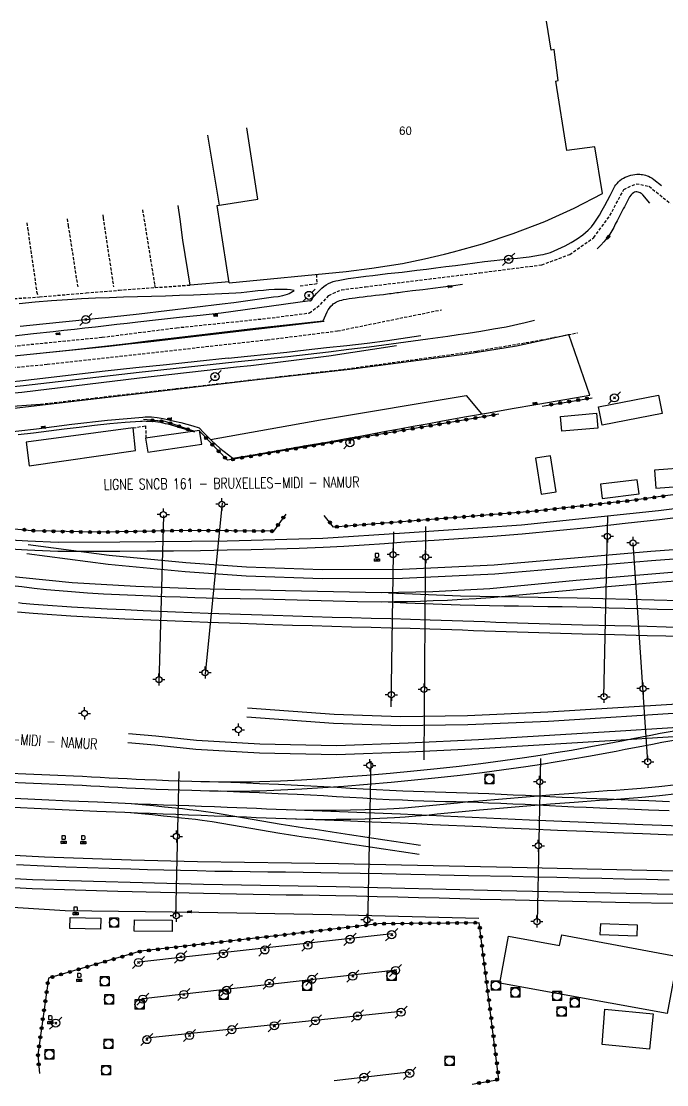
# Model space of a CAD drawing. Header units: millimetres. Extents: x 184000 to 185000, y 128098 to 129000.
# Drawn here: x 184676.3 to 184782.6, y 128731.6 to 128906.8 of the extents above; entities that cross this region are included whole.
import ezdxf
from ezdxf.enums import TextEntityAlignment as Align

# ---------------------------------------------------------------- set-up
doc = ezdxf.new("R2010")
doc.units = ezdxf.units.MM
doc.linetypes.add('DASHED', pattern=[0.75, 0.5, -0.25])
doc.layers.get('0').update_dxf_attribs({"linetype": 'CONTINUOUS'})
for name, color, linetype in [('W0001', 6, 'DASHED'), ('W0006', 2, 'CONTINUOUS'), ('W0008', 7, 'CONTINUOUS'), ('W0010', 4, 'CONTINUOUS'), ('W0017', 7, 'CONTINUOUS'), ('W0051', 7, 'CONTINUOUS'), ('W0101', 7, 'CONTINUOUS'), ('W0104', 1, 'CONTINUOUS'), ('W0112', 1, 'DASHED'), ('W0211', 2, 'CONTINUOUS'), ('W0214', 2, 'CONTINUOUS'), ('W0323', 7, 'CONTINUOUS'), ('W0333', 7, 'CONTINUOUS'), ('W0401', 7, 'CONTINUOUS'), ('W0420', 7, 'CONTINUOUS'), ('W0438', 7, 'CONTINUOUS'), ('W0473', 7, 'CONTINUOUS'), ('W0610', 7, 'CONTINUOUS'), ('W0611', 7, 'CONTINUOUS'), ('W0700', 7, 'CONTINUOUS'), ('W0989', 7, 'CONTINUOUS'), ('W0991', 7, 'CONTINUOUS')]:
    doc.layers.add(name, color=color, linetype=linetype)
doc.styles.get("Standard").update_dxf_attribs({"font": 'romans.shx', "width": 0.85})

# ---------------------------------------------------------------- blocks, each defined once
blk = doc.blocks.new('T401')
for p, q in [((-0.3, 0.3), (0, 0.3)), ((-0.3, -0.25), (-0.3, 0.3)), ((-0.3, 0.15), (0, 0.15)), ((-0.3, 0), (0, 0)), ((0, 0.3), (0, -0.25)), ((-0.3, -0.15), (0, -0.15)), ((-0.3, -0.25), (-0.3, -0.3)), ((-0.3, -0.3), (0, -0.3)), ((0, -0.3), (0, -0.25))]:
    blk.add_line(p, q)
blk = doc.blocks.new('T438')
for p, q in [((-0.4, 0.2), (0.4, 0.2)), ((-0.4, -0.2), (-0.4, 0.2)), ((0.15, 1.1), (-0.3, 1.1)), ((-0.3, 1.1), (-0.3, 0.5)), ((-0.3, 0.5), (0.15, 0.5)), ((0.3, 0.65), (0.3, 0.95)), ((0.4, 0.2), (0.4, -0.2))]:
    blk.add_line(p, q)
at = {"flags": 128}
for points in [[(-0.4, -0.2), (0.4, 0.2)], [(0.4, -0.2), (-0.4, -0.2)]]:
    blk.add_lwpolyline(points, dxfattribs=at)
for centre, major_axis, start_param, end_param in [((0.15, 0.95), (0.106, -0.106), 0.785398, 2.356194), ((0.15, 0.65), (0.106, 0.106), 3.926991, 5.497787)]:
    blk.add_ellipse(centre, major_axis=major_axis, ratio=1, start_param=start_param, end_param=end_param)
blk = doc.blocks.new('T420')
for p, q in [((0.75, 0.75), (-0.75, 0.75)), ((-0.75, 0.75), (-0.75, -0.75)), ((0.75, 0.75), (0.75, -0.75)), ((0.75, -0.75), (-0.75, -0.75))]:
    blk.add_line(p, q)
blk.add_ellipse((0, 0), major_axis=(-0.53, 0.53), ratio=1, start_param=3.926991, end_param=10.210176)
blk = doc.blocks.new('T473')
for p, q in [((-0.166667, 0.166667), (0.166667, -0.166667)), ((-0.166667, -0.166667), (0.166667, 0.166667)), ((0.500001, 0.500001), (1.000002, 1.000002)), ((-1.000002, -1.000002), (-0.500001, -0.500001))]:
    blk.add_line(p, q)
blk.add_ellipse((0, 0), major_axis=(0.471405, 0.471405), ratio=1, start_param=5.4977871438, end_param=11.780972451)
blk = doc.blocks.new('T610')
for p, q in [((-0.500001, 0), (-1.000002, 0)), ((0, 0.500001), (0, 1.000002)), ((0.500001, 0), (1.000002, 0)), ((0, -0.500001), (0, -1.000002))]:
    blk.add_line(p, q)
blk.add_ellipse((0, 0), major_axis=(-0.353554, 0.353554), ratio=1, start_param=3.926990817, end_param=10.2101761242)
blk = doc.blocks.new('t323o')
at = {"color": 0, "linetype": 'Continuous'}
for radius in [0.25, 0.15]:
    blk.add_circle((0, 0), radius, dxfattribs=at)

msp = doc.modelspace()

# ---------------------------------------------------------------- linework, layer by layer
at = {"layer": 'W0001'}
for points in [[(184674.94, 128853.28), (184689.66, 128854.74), (184701.89, 128856.3), (184716.89, 128857.86), (184723.81, 128858.75), (184725.63, 128860.15), (184726.98, 128861.64), (184729.06, 128862.57), (184733, 128863.06), (184751.87, 128865.37), (184762.05, 128866.67), (184766.66, 128868.39), (184770.62, 128871.16), (184773.27, 128874.79), (184775.55, 128879.09), (184777.6, 128880.04), (184779.72, 128879.62), (184783.26, 128876.77)], [(184622.45, 128848.41), (184650.24, 128847.49), (184680.61, 128850.28), (184716.81, 128854.32), (184728.39, 128855.78), (184745.54, 128859.27)]]:
    msp.add_lwpolyline(points, dxfattribs=at)
at = {"layer": 'W0006'}
for points in [[(184707.5, 128837.92), (184725.59, 128841.15), (184749.62, 128845.13)], [(184749.62, 128845.13), (184752.14, 128842.12)]]:
    msp.add_lwpolyline(points, dxfattribs=at)
at = {"layer": 'W0008'}
for points in [[(184723.88, 128860.72), (184723.94, 128860.74), (184724, 128860.77), (184724.06, 128860.8), (184724.11, 128860.85), (184724.16, 128860.9), (184724.2, 128860.96), (184724.24, 128861.02), (184724.28, 128861.08), (184724.32, 128861.15), (184724.35, 128861.21), (184724.39, 128861.27), (184724.43, 128861.33), (184724.68, 128861.64), (184724.94, 128861.94), (184725.21, 128862.23), (184725.5, 128862.51), (184725.83, 128862.81), (184726.18, 128863.1), (184726.54, 128863.37), (184726.92, 128863.6), (184727.31, 128863.77), (184727.72, 128863.9), (184728.12, 128864.01), (184728.53, 128864.11), (184729.36, 128864.28), (184730.19, 128864.41), (184731.02, 128864.52), (184731.85, 128864.63), (184733.05, 128864.79), (184734.25, 128864.94), (184735.45, 128865.08), (184736.65, 128865.22), (184737.85, 128865.36), (184739.05, 128865.49), (184740.25, 128865.63), (184741.45, 128865.78), (184743.04, 128865.98), (184744.63, 128866.18), (184746.23, 128866.39), (184747.82, 128866.59), (184749.42, 128866.8), (184751.01, 128867), (184752.61, 128867.21), (184754.2, 128867.4), (184755.16, 128867.51), (184756.12, 128867.61), (184757.08, 128867.7), (184758.04, 128867.79), (184759, 128867.88), (184759.96, 128868), (184760.91, 128868.13), (184761.86, 128868.3), (184762.27, 128868.39), (184762.68, 128868.49), (184763.08, 128868.6), (184763.47, 128868.73), (184764.1, 128868.97), (184764.71, 128869.23), (184765.32, 128869.52), (184765.91, 128869.83), (184766.9, 128870.38), (184767.89, 128870.97), (184768.83, 128871.61), (184769.71, 128872.36), (184770.24, 128872.93), (184770.7, 128873.56), (184771.12, 128874.21), (184771.53, 128874.87), (184772, 128875.66), (184772.44, 128876.47), (184772.87, 128877.29), (184773.31, 128878.11), (184773.42, 128878.32), (184773.53, 128878.54), (184773.63, 128878.76), (184773.74, 128878.98), (184773.85, 128879.2), (184773.96, 128879.42), (184774.09, 128879.63), (184774.23, 128879.83), (184774.44, 128880.09), (184774.67, 128880.34), (184774.92, 128880.57), (184775.19, 128880.77), (184775.48, 128880.95), (184775.78, 128881.1), (184776.09, 128881.23), (184776.41, 128881.34), (184776.72, 128881.43), (184777.04, 128881.51), (184777.36, 128881.57), (184777.68, 128881.6), (184777.93, 128881.61), (184778.17, 128881.6), (184778.42, 128881.57), (184778.66, 128881.53), (184778.9, 128881.49), (184779.14, 128881.43), (184779.38, 128881.36), (184779.61, 128881.27), (184779.92, 128881.11), (184780.23, 128880.93), (184780.52, 128880.73), (184781.76, 128879.72)], [(184779.83, 128876.84), (184778.67, 128878.23), (184778.55, 128878.35), (184778.41, 128878.45), (184778.26, 128878.53), (184778.09, 128878.61), (184777.92, 128878.67), (184777.73, 128878.7), (184777.55, 128878.69), (184777.33, 128878.63), (184777.13, 128878.52), (184776.95, 128878.38), (184776.79, 128878.23), (184776.49, 128877.85), (184776.25, 128877.43), (184776.04, 128877), (184775.83, 128876.58), (184775.65, 128876.25), (184775.47, 128875.92), (184775.3, 128875.58), (184775.13, 128875.24), (184774.96, 128874.91), (184774.79, 128874.57), (184774.62, 128874.24), (184774.44, 128873.9), (184774.16, 128873.36), (184773.89, 128872.81), (184773.6, 128872.26), (184773.27, 128871.74), (184772.8, 128871.1), (184772.29, 128870.48), (184771.75, 128869.89), (184771.18, 128869.33)], [(184726.72, 128858.93), (184726.89, 128859.25), (184727.09, 128859.56), (184727.31, 128859.84), (184727.56, 128860.1), (184727.72, 128860.24), (184727.9, 128860.37), (184728.08, 128860.47), (184728.27, 128860.57), (184728.54, 128860.69), (184728.82, 128860.78), (184729.1, 128860.87), (184729.38, 128860.94), (184729.86, 128861.04), (184730.35, 128861.11), (184730.83, 128861.17), (184731.31, 128861.23), (184731.98, 128861.32), (184732.65, 128861.41), (184733.31, 128861.49), (184733.98, 128861.57), (184734.65, 128861.65), (184735.32, 128861.73), (184735.98, 128861.81), (184736.65, 128861.89), (184736.95, 128861.93), (184737.26, 128861.97), (184737.56, 128862.01), (184737.87, 128862.05), (184738.17, 128862.09), (184738.48, 128862.13), (184738.78, 128862.17), (184739.09, 128862.21), (184740.77, 128862.42), (184742.45, 128862.63), (184744.13, 128862.84), (184745.81, 128863.05), (184747.5, 128863.25), (184748.97, 128863.5)], [(184723.88, 128860.72), (184709.23, 128858.72)], [(184709.23, 128858.72), (184705.81, 128858.35), (184702.38, 128857.97), (184698.96, 128857.6), (184695.54, 128857.21), (184693.79, 128857.02), (184692.05, 128856.82), (184690.31, 128856.62), (184688.57, 128856.42), (184686.83, 128856.22), (184685.09, 128856.03), (184683.35, 128855.83), (184681.6, 128855.64), (184678.33, 128855.28), (184675.06, 128854.92)], [(184710.38, 128851.27), (184713.6, 128851.61), (184716.83, 128851.96), (184720.05, 128852.31), (184723.27, 128852.66), (184726.62, 128853.03), (184729.97, 128853.4), (184733.31, 128853.79), (184736.66, 128854.2), (184742.11, 128855.05), (184742.11, 128855.05)], [(184710.38, 128851.27), (184705.32, 128850.75), (184700.27, 128850.22), (184695.21, 128849.68), (184690.16, 128849.14), (184687.81, 128848.88), (184685.47, 128848.61), (184683.13, 128848.33), (184680.8, 128848.06), (184678.46, 128847.78), (184676.11, 128847.52), (184673.77, 128847.27), (184671.43, 128847.04), (184667.74, 128846.71), (184664.06, 128846.4), (184660.37, 128846.14), (184656.68, 128845.93), (184652.44, 128845.77), (184648.19, 128845.68), (184643.95, 128845.64), (184639.7, 128845.67)]]:
    msp.add_lwpolyline(points, dxfattribs=at)
at = {"layer": 'W0010'}
for points in [[(184726.03, 128857.46), (184726.72, 128858.93)], [(184690.53, 128853.31), (184693.86, 128853.73), (184697.18, 128854.14), (184700.51, 128854.55), (184703.84, 128854.94), (184709.39, 128855.59), (184714.93, 128856.23), (184720.48, 128856.85), (184726.03, 128857.46)], [(184726.23, 128857.34), (184720.6, 128856.67), (184714.98, 128856), (184709.35, 128855.34), (184703.73, 128854.69), (184700.49, 128854.32), (184697.25, 128853.95), (184694.01, 128853.6), (184690.77, 128853.24)], [(184760.83, 128857.5), (184759.33, 128857.09), (184759.33, 128857.09), (184756.18, 128856.41), (184754.1, 128856.05), (184752.01, 128855.71), (184749.92, 128855.38), (184748.26, 128855.12), (184746.6, 128854.88), (184744.94, 128854.64), (184743.28, 128854.41), (184740.86, 128854.07), (184738.44, 128853.74), (184736.02, 128853.42), (184733.6, 128853.11), (184730.26, 128852.7), (184726.91, 128852.3), (184723.56, 128851.91), (184720.21, 128851.54), (184718.04, 128851.3), (184715.87, 128851.08), (184713.7, 128850.86), (184711.53, 128850.66)], [(184671.38, 128851.29), (184677.78, 128851.93), (184684.16, 128852.61), (184690.55, 128853.31)], [(184711.53, 128850.66), (184695.74, 128848.93), (184676.71, 128846.71), (184663.37, 128845.44), (184648.72, 128844.64), (184643.22, 128844.49), (184639.61, 128844.72)], [(184675.85, 128838.73), (184678.36, 128839.01), (184680.87, 128839.31), (184683.38, 128839.63), (184685.88, 128839.95), (184688.4, 128840.25), (184690.91, 128840.53), (184693.43, 128840.76), (184695.95, 128840.93), (184696.26, 128840.94), (184696.57, 128840.95), (184696.88, 128840.94), (184697.19, 128840.93), (184697.6, 128840.92), (184698.02, 128840.89), (184698.43, 128840.86), (184698.84, 128840.8), (184699.25, 128840.73), (184699.65, 128840.65), (184700.05, 128840.55), (184700.46, 128840.45), (184701.57, 128840.16), (184702.68, 128839.84), (184703.78, 128839.51), (184704.87, 128839.16)]]:
    msp.add_lwpolyline(points, dxfattribs=at)
at = {"layer": 'W0017'}
for points in [[(184642.51, 128840.36), (184647.96, 128841.07), (184655.08, 128841.34), (184668.15, 128842.23), (184679.82, 128843.63), (184696.67, 128845.59), (184714.75, 128847.74), (184730.43, 128849.47), (184749.73, 128851.99), (184757.88, 128853.35), (184766.5, 128855.2)], [(184769.98, 128845.19), (184766.5, 128855.2)], [(184711.15, 128834.82), (184715.19, 128835.49), (184719.22, 128836.18), (184723.26, 128836.88), (184727.3, 128837.59), (184729.56, 128838), (184731.83, 128838.41), (184734.1, 128838.83), (184736.36, 128839.24), (184738.63, 128839.67), (184740.89, 128840.08), (184743.16, 128840.5), (184745.43, 128840.91), (184749.34, 128841.61), (184753.25, 128842.31), (184757.17, 128843), (184761.08, 128843.68), (184763.31, 128844.06), (184765.53, 128844.44), (184767.75, 128844.82), (184769.98, 128845.19)], [(184655.24, 128836.91), (184659.68, 128837.43), (184664.13, 128837.95), (184668.58, 128838.47), (184673.03, 128838.98), (184678.86, 128839.67), (184684.68, 128840.4), (184690.52, 128841.06), (184696.37, 128841.58), (184696.72, 128841.61), (184697.07, 128841.63), (184697.42, 128841.64), (184697.78, 128841.63), (184698.74, 128841.52), (184699.69, 128841.35), (184700.63, 128841.14), (184701.57, 128840.93), (184702.59, 128840.69), (184703.6, 128840.43), (184704.61, 128840.14), (184705.61, 128839.84)], [(184705.61, 128839.84), (184706.28, 128839.12), (184706.97, 128838.42), (184707.67, 128837.74), (184708.39, 128837.07), (184709.06, 128836.48), (184709.74, 128835.91), (184710.44, 128835.36), (184711.15, 128834.82)]]:
    msp.add_lwpolyline(points, dxfattribs=at)
at = {"layer": 'W0051'}
msp.add_lwpolyline([(184690.77, 128853.24), (184669.11, 128851.01), (184654.08, 128849.72), (184641.79, 128849.1), (184631.92, 128849.29), (184619.99, 128850.45), (184610.1, 128851.91), (184599.81, 128853.7), (184589.04, 128856.14), (184583.21, 128857.7)], dxfattribs=at)
at = {"layer": 'W0101'}
for points in [[(184710.59, 128863.73), (184729.81, 128865.59), (184734.07, 128866.14), (184739.12, 128866.91), (184742.75, 128867.68), (184746.02, 128868.41), (184747.53, 128868.82), (184752.3, 128870.13), (184757.36, 128871.82), (184762.57, 128873.83), (184767.36, 128876.02), (184772.06, 128878.44), (184770.79, 128886.12), (184766.17, 128885.52), (184764.38, 128896.93), (184764.77, 128897.02), (184764.11, 128902.13), (184763.57, 128902.05), (184762.82, 128906.8)], [(184710.59, 128863.73), (184708.61, 128876.46), (184715.3, 128877.51), (184715.28, 128877.48), (184713.46, 128889.25)]]:
    msp.add_lwpolyline(points, dxfattribs=at)
at = {"layer": 'W0104'}
for points in [[(184708.97, 128876.52), (184707.07, 128888.06)], [(184710.59, 128863.88), (184704.15, 128863.35), (184702.95, 128870.75), (184702.5, 128874.18), (184702.16, 128876.43)]]:
    msp.add_lwpolyline(points, dxfattribs=at)
for points in [[(184771.4, 128843.29), (184781.26, 128845.19), (184781.85, 128842.17), (184771.98, 128840.26)], [(184765.12, 128841.7), (184771.08, 128842.21), (184771.29, 128839.76), (184765.33, 128839.25)], [(184677.62, 128833.58), (184695.12, 128836.09), (184694.76, 128839.8), (184677.13, 128837.45)], [(184697.17, 128835.83), (184706.06, 128837.11), (184705.7, 128839.38), (184696.77, 128838.12)], [(184761.01, 128834.8), (184761.94, 128828.88), (184764.44, 128829.27), (184763.51, 128835.19)], [(184786.49, 128833.27), (184780.6, 128832.82), (184780.82, 128829.87), (184786.72, 128830.32)], [(184777.78, 128831.27), (184771.73, 128830.51), (184772.02, 128828.18), (184778.07, 128828.95)], [(184684.36, 128759.14), (184689.43, 128759.02), (184689.39, 128757.23), (184684.32, 128757.35)], [(184694.97, 128758.76), (184701.21, 128758.68), (184701.19, 128756.82), (184694.94, 128756.91)], [(184777.82, 128757.86), (184771.7, 128758.1), (184771.63, 128756.33), (184777.75, 128756.09)], [(184782.72, 128743.3), (184755.12, 128748.29), (184756.56, 128756.04), (184764.96, 128754.54), (184765.34, 128756.29), (184784.47, 128752.72)], [(184772.41, 128744.05), (184780.41, 128743.27), (184779.77, 128737.46), (184772.01, 128738.21)]]:
    msp.add_lwpolyline(points, close=True, dxfattribs=at)
at = {"layer": 'W0112'}
for points in [[(184689.76, 128874.92), (184689.82, 128874.42), (184691.52, 128863.06)], [(184696.3, 128875.75), (184698.3, 128863.34)], [(184677.25, 128873.61), (184677.38, 128872.72), (184678.87, 128862.27)], [(184683.88, 128874.27), (184684.06, 128873.15), (184685.65, 128862.89)], [(184724.93, 128865.07), (184725.01, 128863.52), (184722.04, 128863.13)], [(184660.22, 128859.96), (184672.93, 128860.94), (184679.32, 128861.4), (184687.02, 128862.05), (184692.43, 128862.49)], [(184692.43, 128862.49), (184698.37, 128862.93)], [(184698.3, 128863.34), (184698.37, 128862.93)], [(184698.37, 128862.93), (184704.15, 128863.35)], [(184678.87, 128862.27), (184679.01, 128861.71)], [(184679.52, 128843.73), (184701.74, 128846.27), (184729.25, 128849.45), (184751.3, 128852.47), (184761.96, 128854.29), (184767.94, 128855.48)], [(184694.76, 128839.8), (184696.8, 128840.15), (184696.87, 128838.13)]]:
    msp.add_lwpolyline(points, dxfattribs=at)
at = {"layer": 'W0211'}
for points in [[(184721.26, 128862.45), (184720.69, 128862.53), (184720.11, 128862.59), (184719.53, 128862.62), (184718.95, 128862.63), (184718.03, 128862.61), (184717.12, 128862.55), (184716.2, 128862.47), (184715.29, 128862.37), (184714.39, 128862.26), (184713.48, 128862.16), (184712.57, 128862.07), (184711.66, 128862), (184709.35, 128861.87), (184707.03, 128861.78), (184704.72, 128861.69), (184702.4, 128861.61), (184700.1, 128861.52), (184697.79, 128861.46), (184695.49, 128861.39), (184693.18, 128861.33), (184690.88, 128861.26), (184688.57, 128861.17), (184686.27, 128861.07), (184683.96, 128860.93), (184681.31, 128860.74), (184678.65, 128860.51), (184676, 128860.25)], [(184738.13, 128853.33), (184738.13, 128853.33), (184726.98, 128851.6), (184714.14, 128850.03), (184711.77, 128849.82)], [(184711.77, 128849.82), (184695.81, 128848.01), (184676.45, 128845.63), (184661.56, 128844.29), (184647.92, 128843.48), (184640.86, 128843.18)]]:
    msp.add_lwpolyline(points, dxfattribs=at)
at = {"layer": 'W0214'}
for points in [[(184676.13, 128856.55), (184679.91, 128856.93), (184683.68, 128857.31), (184687.45, 128857.7), (184691.21, 128858.1), (184695.76, 128858.61), (184700.31, 128859.14), (184704.86, 128859.68), (184709.4, 128860.24), (184711.33, 128860.49), (184713.26, 128860.73), (184715.18, 128860.99), (184717.1, 128861.27), (184717.87, 128861.38), (184718.64, 128861.48), (184719.41, 128861.61), (184720.16, 128861.83), (184720.45, 128861.95), (184720.74, 128862.09), (184721.01, 128862.26), (184721.26, 128862.45)], [(184640.86, 128843.18), (184645.52, 128842.23), (184653.32, 128841.77), (184671.01, 128843.11), (184679.52, 128843.73)]]:
    msp.add_lwpolyline(points, dxfattribs=at)
at = {"layer": 'W0323'}
for points in [[(184762.12, 128843.4), (184770.33, 128844.78)], [(184754.99, 128842.08), (184737.2, 128839.07), (184710.29, 128834.47), (184705.73, 128839.2)], [(184704.77, 128839.25), (184700.02, 128840.84), (184696.46, 128841.2)], [(184793.64, 128830.15), (184776.84, 128827.83), (184760.35, 128826.03), (184747.34, 128825.01), (184727.77, 128823.47), (184726.22, 128825.38)], [(184719.9, 128825.6), (184717.87, 128822.78), (184704.06, 128822.91), (184688.86, 128822.6), (184678.64, 128822.84)], [(184654.48, 128825.52), (184661.78, 128824.58), (184670.59, 128823.64), (184678.64, 128822.84)], [(184750.56, 128731.67), (184754.99, 128732.46), (184751.75, 128758.27), (184735.11, 128758.1), (184718.32, 128756.12), (184695.98, 128753.57), (184680.82, 128749.15), (184679.07, 128736.5), (184679.35, 128733.45)]]:
    msp.add_lwpolyline(points, dxfattribs=at)
at = {"layer": 'W0333'}
for points in [[(184751.66, 128758.97), (184727.46, 128759.6), (184705.58, 128759.98), (184683.55, 128760.24), (184661.87, 128761.62), (184648.61, 128762.74), (184618.27, 128766.11), (184598.67, 128768.51), (184578.25, 128770.83)], [(184737.4, 128756.44), (184695.68, 128751.79)], [(184696.36, 128745.81), (184738.11, 128750.51)], [(184738.85, 128743.67), (184696.97, 128739.24)], [(184740.14, 128733.64), (184727.84, 128732.23)]]:
    msp.add_lwpolyline(points, dxfattribs=at)
at = {"layer": 'W0611'}
for points in [[(184706.7, 128799.23), (184709.48, 128827.47)], [(184699.06, 128797.63), (184699.81, 128825.37)], [(184772.29, 128795.52), (184772.93, 128825.33)], [(184737.65, 128822.67), (184737.2, 128793.87)], [(184742.66, 128785.09), (184742.98, 128823.54)], [(184779.5, 128784.79), (184777.08, 128820.85)], [(184761.84, 128785.35), (184761.3, 128758.32)], [(184733.88, 128784.88), (184733.34, 128757.78)], [(184702.3, 128783.2), (184701.72, 128759.19)]]:
    msp.add_lwpolyline(points, dxfattribs=at)
at = {"layer": 'W0700'}
for points in [[(184676.6, 128815.11), (184661.24, 128816.67), (184650.67, 128818.47), (184635.71, 128821.62), (184623.37, 128824.71), (184611.34, 128828.17), (184599.05, 128832.41), (184584.15, 128837.92), (184573.09, 128842.12), (184561.65, 128846.66)], [(184676.45, 128813.61), (184661.04, 128815.18), (184650.39, 128817), (184635.37, 128820.16), (184622.98, 128823.26), (184610.89, 128826.74), (184598.54, 128831), (184583.62, 128836.52), (184572.55, 128840.73), (184561.49, 128845.11)], [(184677.44, 128821.17), (184668.74, 128821.63), (184660, 128822.53), (184651.52, 128823.74), (184641.62, 128825.55), (184630.88, 128828.1), (184621.42, 128830.63), (184613.04, 128833.27), (184599.79, 128837.67), (184585.9, 128842.45)], [(184677.36, 128819.67), (184668.62, 128820.13), (184659.82, 128821.04), (184651.28, 128822.26), (184641.31, 128824.08), (184630.51, 128826.65), (184621, 128829.19), (184612.57, 128831.84), (184599.31, 128836.25), (184585.41, 128841.03)], [(184888.73, 128839.08), (184849.74, 128834.54), (184809.49, 128829.66), (184781.27, 128826.16), (184758.7, 128823.8), (184739.42, 128822.45), (184725.99, 128821.59), (184710.22, 128821.14), (184692.57, 128820.96), (184682.39, 128820.95), (184677.44, 128821.17)], [(184884.86, 128827.58), (184858.36, 128824.84), (184833.72, 128823.02), (184805.77, 128821.3), (184780, 128819.43), (184754.23, 128817.21), (184739.1, 128816.48), (184725.94, 128816.42), (184713.45, 128816.87), (184703.44, 128817.59), (184690.83, 128818.78), (184677.45, 128820.52)], [(184885.04, 128826.09), (184858.49, 128823.34), (184833.82, 128821.52), (184805.87, 128819.8), (184780.12, 128817.93), (184754.33, 128815.72), (184739.13, 128814.98), (184725.92, 128814.92), (184713.37, 128815.38), (184703.31, 128816.1), (184690.66, 128817.29), (184677.23, 128819.03)], [(184784.97, 128825.08), (184781.44, 128824.67), (184775.8, 128824.03), (184770.15, 128823.41), (184764.49, 128822.83), (184758.84, 128822.3), (184754.01, 128821.92), (184749.18, 128821.58), (184744.35, 128821.27), (184739.52, 128820.96), (184736.16, 128820.73), (184732.79, 128820.49), (184729.43, 128820.27), (184726.06, 128820.09), (184722.11, 128819.93), (184718.16, 128819.81), (184714.2, 128819.72), (184710.25, 128819.64), (184705.83, 128819.57), (184701.42, 128819.52), (184697, 128819.48), (184692.58, 128819.46), (184690.03, 128819.44), (184687.47, 128819.42), (184684.92, 128819.42), (184682.36, 128819.45), (184681.1, 128819.48), (184679.85, 128819.53), (184678.59, 128819.59), (184677.34, 128819.67)], [(184881.81, 128823.36), (184858.47, 128821.2), (184832.82, 128819.11), (184807.39, 128817.61), (184785.45, 128816.17), (184767.69, 128814.64), (184753.51, 128813.31), (184744.13, 128812.79), (184735.66, 128812.62), (184719.82, 128812.98), (184704.97, 128813.31), (184695.22, 128813.66), (184684.72, 128814.27), (184676.6, 128815.11)], [(184785.56, 128814.68), (184781.12, 128814.32), (184776.69, 128813.94), (184772.26, 128813.54), (184767.82, 128813.14), (184766.05, 128812.98), (184764.27, 128812.81), (184762.5, 128812.63), (184760.72, 128812.45), (184758.95, 128812.28), (184757.17, 128812.11), (184755.4, 128811.95), (184753.62, 128811.81), (184751.26, 128811.65), (184748.91, 128811.51), (184746.55, 128811.39), (184744.19, 128811.29), (184742.06, 128811.21), (184739.93, 128811.16), (184737.79, 128811.13), (184735.66, 128811.12), (184731.69, 128811.16), (184727.72, 128811.26), (184723.76, 128811.37), (184719.79, 128811.48), (184716.07, 128811.56), (184712.36, 128811.63), (184708.64, 128811.71), (184704.93, 128811.81), (184702.48, 128811.89), (184700.04, 128811.97), (184697.59, 128812.06), (184695.15, 128812.17), (184692.51, 128812.29), (184689.87, 128812.43), (184687.23, 128812.58), (184684.6, 128812.77), (184682.55, 128812.95), (184680.5, 128813.15), (184678.45, 128813.37), (184676.41, 128813.62)], [(184874.13, 128810.55), (184853.31, 128810.22), (184835.38, 128810.09), (184822.14, 128810.26), (184806.57, 128810.74), (184789.02, 128811.19), (184767.85, 128811.76), (184748.68, 128812.1), (184736.82, 128812.6)], [(184785.59, 128806.91), (184782.51, 128806.98), (184779.43, 128807.06), (184774.08, 128807.19), (184768.74, 128807.33), (184763.39, 128807.48), (184758.05, 128807.64), (184756.25, 128807.7), (184754.46, 128807.76), (184752.66, 128807.83), (184750.87, 128807.89), (184749.07, 128807.96), (184747.28, 128808.02), (184745.48, 128808.08), (184743.68, 128808.14), (184740.45, 128808.24), (184737.21, 128808.33), (184733.98, 128808.42), (184730.74, 128808.5), (184727.51, 128808.59), (184724.27, 128808.68), (184721.04, 128808.77), (184717.8, 128808.88), (184712.45, 128809.06), (184707.1, 128809.25), (184701.74, 128809.46), (184696.39, 128809.68), (184693.45, 128809.81), (184690.5, 128809.95), (184687.56, 128810.1), (184684.61, 128810.27), (184683.06, 128810.37), (184681.5, 128810.48), (184679.95, 128810.61), (184678.39, 128810.73), (184677.76, 128810.79), (184677.13, 128810.84), (184676.5, 128810.9), (184675.88, 128810.96)], [(184783.69, 128809.83), (184781.05, 128809.91), (184778.4, 128809.99), (184775.75, 128810.06), (184773.11, 128810.13), (184770.46, 128810.2), (184767.82, 128810.26), (184765.42, 128810.31), (184763.02, 128810.35), (184760.62, 128810.38), (184758.23, 128810.42), (184755.83, 128810.45), (184753.43, 128810.49), (184751.03, 128810.54), (184748.63, 128810.6), (184745.66, 128810.7), (184742.69, 128810.82), (184739.71, 128810.95), (184736.74, 128811.11)], [(184785.56, 128805.41), (184782.48, 128805.48), (184779.39, 128805.56), (184774.04, 128805.69), (184768.7, 128805.83), (184763.35, 128805.98), (184758, 128806.14), (184756.21, 128806.2), (184754.41, 128806.26), (184752.62, 128806.33), (184750.82, 128806.39), (184749.02, 128806.46), (184747.23, 128806.52), (184745.43, 128806.58), (184743.64, 128806.64), (184740.4, 128806.74), (184737.17, 128806.83), (184733.93, 128806.92), (184730.69, 128807), (184727.46, 128807.09), (184724.22, 128807.18), (184720.99, 128807.27), (184717.75, 128807.38), (184712.4, 128807.56), (184707.04, 128807.75), (184701.68, 128807.96), (184696.33, 128808.18), (184693.37, 128808.31), (184690.42, 128808.45), (184687.47, 128808.6), (184684.52, 128808.77), (184682.96, 128808.87), (184681.39, 128808.99), (184679.83, 128809.11), (184678.27, 128809.24), (184677.63, 128809.29), (184677, 128809.35), (184676.36, 128809.41), (184675.73, 128809.47)], [(184883.74, 128800.41), (184851.65, 128798.39), (184829.77, 128796.94), (184808.54, 128795.7), (184787.05, 128794.46), (184763.05, 128792.95), (184749.81, 128792.36), (184738.81, 128792.22), (184727.85, 128792.58), (184713.61, 128793.64)], [(184883.83, 128798.91), (184851.75, 128796.89), (184829.87, 128795.44), (184808.62, 128794.2), (184787.14, 128792.97), (184763.13, 128791.45), (184749.86, 128790.86), (184738.8, 128790.72), (184727.77, 128791.08), (184713.47, 128792.15)], [(184879.72, 128796.43), (184861.47, 128795.32), (184836.56, 128793.71), (184812.83, 128792.34), (184795.59, 128791.15), (184775.03, 128789.83), (184751.63, 128788.41), (184740.07, 128787.87), (184728.25, 128787.44), (184715.62, 128787.69), (184705.2, 128788.3), (184698.48, 128789.01), (184694.01, 128789.38)], [(184879.81, 128794.94), (184861.57, 128793.83), (184836.65, 128792.22), (184812.92, 128790.85), (184795.69, 128789.65), (184775.12, 128788.33), (184751.71, 128786.91), (184740.13, 128786.37), (184728.26, 128785.94), (184715.56, 128786.19), (184705.08, 128786.8), (184698.34, 128787.51), (184693.9, 128787.89)], [(184783.83, 128789.85), (184781.54, 128789.43), (184780.03, 128789.14), (184778.53, 128788.85), (184777.03, 128788.56), (184775.52, 128788.26), (184774.02, 128787.97), (184772.52, 128787.68), (184771.01, 128787.4), (184769.5, 128787.13), (184766.93, 128786.68), (184764.36, 128786.25), (184761.79, 128785.83), (184759.21, 128785.44), (184755.62, 128784.94), (184752.02, 128784.47), (184748.43, 128784.04), (184744.82, 128783.63), (184740.96, 128783.23), (184737.1, 128782.87), (184733.23, 128782.54), (184729.37, 128782.24), (184725.92, 128782), (184722.46, 128781.78), (184719.01, 128781.6), (184715.55, 128781.47), (184714.22, 128781.43), (184712.89, 128781.42), (184711.56, 128781.41), (184710.23, 128781.42), (184708.79, 128781.44), (184707.34, 128781.47), (184705.9, 128781.51), (184704.45, 128781.55), (184702.51, 128781.61), (184700.57, 128781.67), (184698.63, 128781.74), (184696.7, 128781.82), (184695.23, 128781.89), (184693.76, 128781.96), (184692.29, 128782.04), (184690.82, 128782.12), (184689.35, 128782.2), (184687.88, 128782.28), (184686.41, 128782.36), (184684.94, 128782.43), (184682.33, 128782.55), (184679.72, 128782.67), (184677.1, 128782.78), (184674.49, 128782.88)], [(184784.11, 128788.38), (184781.81, 128787.95), (184780.31, 128787.66), (184778.8, 128787.37), (184777.3, 128787.08), (184775.79, 128786.79), (184774.29, 128786.5), (184772.78, 128786.21), (184771.27, 128785.93), (184769.77, 128785.66), (184767.18, 128785.2), (184764.6, 128784.77), (184762.01, 128784.35), (184759.42, 128783.96), (184755.82, 128783.45), (184752.21, 128782.98), (184748.6, 128782.55), (184744.98, 128782.14), (184741.11, 128781.74), (184737.24, 128781.38), (184733.36, 128781.04), (184729.48, 128780.74), (184726.01, 128780.5), (184722.54, 128780.29), (184719.07, 128780.1), (184715.6, 128779.97), (184714.26, 128779.93), (184712.91, 128779.92), (184711.57, 128779.91), (184710.22, 128779.92), (184708.77, 128779.94), (184707.31, 128779.97), (184705.86, 128780.01), (184704.41, 128780.05), (184702.46, 128780.11), (184700.52, 128780.17), (184698.57, 128780.24), (184696.63, 128780.32), (184695.16, 128780.39), (184693.69, 128780.47), (184692.22, 128780.54), (184690.75, 128780.62), (184689.28, 128780.7), (184687.81, 128780.78), (184686.34, 128780.86), (184684.87, 128780.93), (184682.26, 128781.05), (184679.65, 128781.17), (184677.04, 128781.28), (184674.44, 128781.38)], [(184784.21, 128781), (184781.3, 128780.69), (184778.39, 128780.4), (184777.01, 128780.28), (184775.62, 128780.17), (184774.23, 128780.07), (184772.84, 128779.98), (184771.46, 128779.89), (184770.07, 128779.79), (184768.68, 128779.69), (184767.29, 128779.59), (184763.39, 128779.29), (184759.49, 128778.97), (184755.59, 128778.65), (184751.69, 128778.32), (184749.94, 128778.17), (184748.19, 128778), (184746.44, 128777.82), (184744.69, 128777.64), (184742.94, 128777.47), (184741.19, 128777.31), (184739.44, 128777.17), (184737.68, 128777.05), (184735.31, 128776.93), (184732.94, 128776.85), (184730.56, 128776.8), (184728.19, 128776.76), (184726.93, 128776.75), (184725.67, 128776.75), (184724.41, 128776.76), (184723.15, 128776.78), (184721.54, 128776.82), (184719.93, 128776.87), (184718.31, 128776.93), (184716.7, 128777), (184715.08, 128777.07), (184713.47, 128777.14), (184711.86, 128777.21), (184710.24, 128777.28), (184708.14, 128777.36), (184706.04, 128777.44), (184703.94, 128777.52), (184701.84, 128777.59), (184699.75, 128777.67), (184697.65, 128777.75), (184695.55, 128777.83), (184693.45, 128777.92), (184688.87, 128778.12), (184684.29, 128778.33), (184679.71, 128778.55), (184675.12, 128778.77)], [(184783.1, 128778.22), (184779.68, 128778.34), (184776.26, 128778.47), (184772.84, 128778.61), (184769.42, 128778.75), (184767.41, 128778.84), (184765.4, 128778.93), (184763.39, 128779.03), (184761.38, 128779.13), (184759.37, 128779.22), (184757.36, 128779.32), (184755.35, 128779.41), (184753.34, 128779.49), (184751.57, 128779.56), (184749.79, 128779.61), (184748.02, 128779.67), (184746.25, 128779.72), (184744.47, 128779.77), (184742.7, 128779.82), (184740.93, 128779.88), (184739.15, 128779.95), (184736.99, 128780.05), (184734.83, 128780.16), (184732.66, 128780.28), (184730.5, 128780.41), (184728.34, 128780.53), (184726.18, 128780.65), (184724.02, 128780.77), (184721.85, 128780.88), (184718.7, 128781.03), (184715.55, 128781.17), (184712.4, 128781.31), (184709.25, 128781.43)], [(184680.16, 128769.09), (184661.98, 128770.05), (184648.46, 128770.93), (184636.45, 128771.82), (184624.96, 128772.85), (184613.79, 128773.98), (184600.06, 128775.5), (184583.63, 128777.57), (184573.85, 128778.54)], [(184784.37, 128779.51), (184781.45, 128779.19), (184778.53, 128778.91), (184777.14, 128778.79), (184775.75, 128778.68), (184774.36, 128778.58), (184772.97, 128778.48), (184771.58, 128778.39), (184770.19, 128778.3), (184768.8, 128778.2), (184767.41, 128778.1), (184763.51, 128777.79), (184759.61, 128777.48), (184755.72, 128777.16), (184751.82, 128776.83), (184750.07, 128776.67), (184748.31, 128776.5), (184746.56, 128776.32), (184744.8, 128776.15), (184743.05, 128775.97), (184741.29, 128775.81), (184739.54, 128775.67), (184737.78, 128775.55), (184735.39, 128775.43), (184732.99, 128775.35), (184730.6, 128775.3), (184728.21, 128775.27), (184726.94, 128775.25), (184725.67, 128775.25), (184724.4, 128775.26), (184723.12, 128775.28), (184721.51, 128775.32), (184719.89, 128775.37), (184718.27, 128775.43), (184716.65, 128775.5), (184715.04, 128775.57), (184713.42, 128775.65), (184711.8, 128775.72), (184710.18, 128775.78), (184708.08, 128775.86), (184705.98, 128775.94), (184703.88, 128776.02), (184701.78, 128776.09), (184699.68, 128776.17), (184697.58, 128776.25), (184695.48, 128776.34), (184693.39, 128776.42), (184688.8, 128776.62), (184684.22, 128776.83), (184679.63, 128777.05), (184675.05, 128777.28)], [(184783.04, 128776.72), (184779.62, 128776.84), (184776.2, 128776.97), (184772.78, 128777.11), (184769.36, 128777.25), (184767.35, 128777.34), (184765.34, 128777.43), (184763.33, 128777.53), (184761.32, 128777.63), (184759.31, 128777.73), (184757.3, 128777.82), (184755.29, 128777.91), (184753.28, 128777.99), (184751.51, 128778.06), (184749.73, 128778.12), (184747.96, 128778.17), (184746.18, 128778.22), (184744.41, 128778.27), (184742.64, 128778.32), (184740.86, 128778.38), (184739.09, 128778.45), (184736.92, 128778.55), (184734.76, 128778.66), (184732.6, 128778.78), (184730.43, 128778.91), (184728.27, 128779.03), (184726.11, 128779.16), (184723.94, 128779.27), (184721.78, 128779.38), (184718.63, 128779.53), (184715.49, 128779.68), (184712.34, 128779.81), (184709.19, 128779.94)], [(184742.08, 128771.01), (184739.15, 128771.45), (184736.22, 128771.9), (184733.29, 128772.34), (184730.36, 128772.78), (184728.96, 128772.99), (184727.55, 128773.2), (184726.15, 128773.41), (184724.75, 128773.61), (184723.35, 128773.82), (184721.95, 128774.03), (184720.55, 128774.25), (184719.15, 128774.47), (184717.55, 128774.73), (184715.95, 128775), (184714.35, 128775.29), (184712.76, 128775.57), (184711.16, 128775.85), (184709.56, 128776.12), (184707.96, 128776.38), (184706.35, 128776.61), (184705.2, 128776.76), (184704.05, 128776.89), (184702.89, 128777.02), (184701.74, 128777.14), (184699.92, 128777.33), (184698.09, 128777.52), (184696.26, 128777.7), (184694.44, 128777.88)], [(184874.85, 128777.62), (184855, 128775.4), (184842.85, 128774.53), (184832.54, 128774.09), (184819.09, 128773.59), (184804.93, 128773.62), (184794.22, 128773.84), (184778.71, 128774.43), (184760.05, 128775.18), (184738.81, 128776.17), (184720.14, 128776.89)], [(184741.86, 128769.53), (184738.93, 128769.97), (184736, 128770.41), (184733.06, 128770.86), (184730.13, 128771.3), (184728.73, 128771.51), (184727.33, 128771.72), (184725.93, 128771.92), (184724.52, 128772.13), (184723.12, 128772.34), (184721.72, 128772.55), (184720.32, 128772.77), (184718.91, 128772.99), (184717.32, 128773.25), (184715.72, 128773.52), (184714.13, 128773.8), (184712.54, 128774.09), (184710.94, 128774.37), (184709.35, 128774.64), (184707.75, 128774.89), (184706.15, 128775.13), (184705.01, 128775.28), (184703.86, 128775.4), (184702.72, 128775.52), (184701.58, 128775.65), (184699.76, 128775.84), (184697.94, 128776.03), (184696.12, 128776.21), (184694.3, 128776.38)], [(184786.41, 128772.61), (184782.53, 128772.77), (184778.65, 128772.93), (184773.98, 128773.11), (184769.32, 128773.29), (184764.65, 128773.48), (184759.99, 128773.68), (184757.33, 128773.8), (184754.68, 128773.92), (184752.02, 128774.05), (184749.37, 128774.18), (184746.71, 128774.31), (184744.06, 128774.43), (184741.4, 128774.56), (184738.75, 128774.67), (184734.08, 128774.87), (184729.42, 128775.05), (184724.76, 128775.23), (184720.09, 128775.39)], [(184678.19, 128765.36), (184658.22, 128766.46), (184637.06, 128767.96), (184621.86, 128769.31), (184607.09, 128770.91), (184593.33, 128772.34)], [(184678.11, 128763.86), (184658.12, 128764.97), (184636.94, 128766.47), (184621.71, 128767.82), (184606.93, 128769.42), (184593.17, 128770.85)], [(184680.09, 128767.59), (184675.54, 128767.81)], [(184889.08, 128767.77), (184873.1, 128766.51), (184860.31, 128765.9), (184842.86, 128765.77), (184829.94, 128765.94), (184810.48, 128766.33), (184786.74, 128766.73), (184757.2, 128767.37), (184728.59, 128767.96), (184705.33, 128768.29), (184694.41, 128768.59), (184680.16, 128769.09)], [(184783.02, 128765.3), (184779.32, 128765.38), (184775.63, 128765.46), (184771.94, 128765.54), (184768.24, 128765.62), (184764.55, 128765.71), (184760.86, 128765.79), (184757.16, 128765.87), (184750.01, 128766.02), (184742.86, 128766.18), (184735.71, 128766.33), (184728.56, 128766.46), (184725.66, 128766.51), (184722.75, 128766.55), (184719.84, 128766.59), (184716.93, 128766.62), (184714.02, 128766.66), (184711.11, 128766.69), (184708.2, 128766.74), (184705.3, 128766.8), (184702.56, 128766.86), (184699.83, 128766.93), (184697.1, 128767.01), (184694.37, 128767.09), (184690.8, 128767.2), (184687.23, 128767.33), (184683.67, 128767.45), (184680.1, 128767.59)], [(184889.26, 128764.04), (184876.01, 128762.87), (184859.65, 128762.1), (184842.56, 128761.92), (184829.82, 128762.14), (184805.8, 128762.66), (184783.64, 128762.91), (184755.35, 128763.55), (184728.2, 128764.2), (184706.36, 128764.58), (184678.19, 128765.36)], [(184783.61, 128761.42), (184776.54, 128761.55), (184769.46, 128761.71), (184762.39, 128761.88), (184755.31, 128762.05), (184751.92, 128762.13), (184748.53, 128762.21), (184745.13, 128762.3), (184741.74, 128762.38), (184738.34, 128762.47), (184734.95, 128762.55), (184731.56, 128762.63), (184728.16, 128762.7), (184725.43, 128762.75), (184722.7, 128762.8), (184719.97, 128762.84), (184717.24, 128762.89), (184714.51, 128762.93), (184711.78, 128762.97), (184709.05, 128763.02), (184706.33, 128763.08), (184699.28, 128763.25), (184692.23, 128763.44), (184685.19, 128763.64), (184678.14, 128763.86)]]:
    msp.add_lwpolyline(points, dxfattribs=at)

# ---------------------------------------------------------------- block references
at = {"layer": 'W0323'}
for p, rotation in [((184769.52, 128844.64), 9.546087907892415), ((184763.6, 128843.65), 9.546087907892415), ((184765.08, 128843.9), 9.546087907892415), ((184766.56, 128844.15), 9.546087907892415), ((184768.04, 128844.4), 9.546087907892415), ((184697.96, 128841.05), 174.2941968118653), ((184749.65, 128841.18), 189.6121400019701), ((184751.13, 128841.43), 189.6121400019701), ((184752.61, 128841.68), 189.6121400019701), ((184754.08, 128841.93), 189.6121400019701), ((184699.45, 128840.9), 174.2941968118653), ((184700.9, 128840.55), 161.5000490601681), ((184702.32, 128840.07), 161.5000490601681), ((184703.74, 128839.59), 161.5000490601681), ((184739.3, 128839.42), 189.6121400019701), ((184740.77, 128839.67), 189.6121400019701), ((184742.25, 128839.92), 189.6121400019701), ((184743.73, 128840.17), 189.6121400019701), ((184745.21, 128840.42), 189.6121400019701), ((184746.69, 128840.67), 189.6121400019701), ((184748.17, 128840.93), 189.6121400019701), ((184706.77, 128838.12), 133.9771898183212), ((184728.94, 128837.66), 189.6952460278254), ((184730.42, 128837.91), 189.6952460278254), ((184731.9, 128838.16), 189.6952460278254), ((184733.38, 128838.41), 189.6952460278254), ((184734.86, 128838.67), 189.6952460278254), ((184736.34, 128838.92), 189.6952460278254), ((184737.82, 128839.17), 189.6121400019701), ((184707.81, 128837.04), 133.9771898183212), ((184708.85, 128835.96), 133.9771898183212), ((184718.59, 128835.89), 189.6952460278254), ((184720.07, 128836.14), 189.6952460278254), ((184721.55, 128836.39), 189.6952460278254), ((184723.03, 128836.65), 189.6952460278254), ((184724.51, 128836.9), 189.6952460278254), ((184725.99, 128837.15), 189.6952460278254), ((184727.47, 128837.4), 189.6952460278254), ((184709.89, 128834.88), 133.9771898183212), ((184711.2, 128834.63), 189.6952460278254), ((184712.68, 128834.88), 189.6952460278254), ((184714.16, 128835.13), 189.6952460278254), ((184715.64, 128835.38), 189.6952460278254), ((184717.12, 128835.64), 189.6952460278254), ((184770.15, 128827.1), 186.247494406561), ((184771.64, 128827.26), 186.247494406561), ((184773.13, 128827.43), 186.247494406561), ((184774.62, 128827.59), 186.247494406561), ((184776.11, 128827.75), 186.247494406561), ((184777.6, 128827.94), 187.8400395425642), ((184779.09, 128828.14), 187.8400395425642), ((184780.57, 128828.35), 187.8400395425642), ((184782.06, 128828.55), 187.8400395425642), ((184750.73, 128825.27), 184.4943003348713), ((184752.23, 128825.39), 184.4943003348713), ((184753.73, 128825.51), 184.4943003348713), ((184755.22, 128825.62), 184.4943003348713), ((184756.72, 128825.74), 184.4943003348713), ((184758.21, 128825.86), 184.4943003348713), ((184759.71, 128825.98), 184.4943003348713), ((184761.2, 128826.12), 186.247494406561), ((184762.69, 128826.28), 186.247494406561), ((184764.18, 128826.45), 186.247494406561), ((184765.67, 128826.61), 186.247494406561), ((184767.16, 128826.77), 186.247494406561), ((184768.66, 128826.94), 186.247494406561), ((184718.61, 128823.81), 234.2047889076577), ((184719.49, 128825.03), 234.2047889076577), ((184727.16, 128824.22), 129.0521145677265), ((184728.3, 128823.51), 184.4913966035406), ((184729.8, 128823.63), 184.4913966035406), ((184731.29, 128823.74), 184.4913966035406), ((184732.79, 128823.86), 184.4913966035406), ((184734.29, 128823.98), 184.4913966035406), ((184735.78, 128824.1), 184.4913966035406), ((184737.28, 128824.21), 184.4913966035406), ((184738.77, 128824.33), 184.4913966035406), ((184740.27, 128824.45), 184.4913966035406), ((184741.76, 128824.57), 184.4913966035406), ((184743.26, 128824.68), 184.4913966035406), ((184744.75, 128824.8), 184.4913966035406), ((184746.25, 128824.92), 184.4913966035406), ((184747.74, 128825.04), 184.4943003348713), ((184749.24, 128825.15), 184.4943003348713), ((184676.84, 128823.02), 354.2837707039363), ((184678.33, 128822.87), 354.2837707039363), ((184680.14, 128822.8), 178.659697170846), ((184681.64, 128822.77), 178.659697170846), ((184683.14, 128822.73), 178.659697170846), ((184684.64, 128822.7), 178.659697170846), ((184686.14, 128822.66), 178.659697170846), ((184687.64, 128822.63), 178.659697170846), ((184689.14, 128822.6), 181.157066649423), ((184690.64, 128822.63), 181.157066649423), ((184692.14, 128822.67), 181.157066649423), ((184693.64, 128822.7), 181.157066649423), ((184695.14, 128822.73), 181.157066649423), ((184696.64, 128822.76), 181.157066649423), ((184698.14, 128822.79), 181.157066649423), ((184699.64, 128822.82), 181.157066649423), ((184701.14, 128822.85), 181.157066649423), ((184702.64, 128822.88), 181.157066649423), ((184704.14, 128822.91), 179.4938886906167), ((184705.64, 128822.89), 179.4938886906167), ((184707.14, 128822.88), 179.4938886906167), ((184708.64, 128822.87), 179.4938886906167), ((184710.14, 128822.85), 179.4938886906167), ((184711.64, 128822.84), 179.4938886906167), ((184713.14, 128822.83), 179.4938886906167), ((184714.64, 128822.81), 179.4938886906167), ((184716.14, 128822.8), 179.4938886906167), ((184717.64, 128822.79), 179.4938886906167), ((184725.66, 128756.98), 186.7110245599685), ((184727.15, 128757.16), 186.7110245599685), ((184728.64, 128757.33), 186.7110245599685), ((184730.13, 128757.51), 186.7110245599685), ((184731.62, 128757.68), 186.7110245599685), ((184733.11, 128757.86), 186.7110245599685), ((184734.6, 128758.04), 186.7110245599685), ((184736.09, 128758.11), 180.6163931281897), ((184737.59, 128758.12), 180.6163931281897), ((184739.09, 128758.14), 180.6163931281897), ((184740.59, 128758.15), 180.6163931281897), ((184742.09, 128758.17), 180.6163931281897), ((184743.59, 128758.19), 180.6163931281897), ((184745.09, 128758.2), 180.6163931281897), ((184746.59, 128758.22), 180.6163931281897), ((184748.09, 128758.24), 180.6163931281897), ((184749.59, 128758.25), 180.6163931281897), ((184751.09, 128758.27), 180.6163931281897), ((184751.85, 128757.44), 97.16107565066284), ((184710.76, 128755.26), 186.5161117568252), ((184712.25, 128755.43), 186.5161117568252), ((184713.74, 128755.6), 186.5161117568252), ((184715.23, 128755.77), 186.5161117568252), ((184716.72, 128755.94), 186.5161117568252), ((184718.21, 128756.11), 186.5161117568252), ((184719.7, 128756.28), 186.7110245599685), ((184721.19, 128756.46), 186.7110245599685), ((184722.68, 128756.63), 186.7110245599685), ((184724.17, 128756.81), 186.7110245599685), ((184752.04, 128755.95), 97.16107565066284), ((184695.86, 128753.53), 196.2567233840981), ((184697.34, 128753.72), 186.5161117568252), ((184698.83, 128753.89), 186.5161117568252), ((184700.32, 128754.06), 186.5161117568252), ((184701.81, 128754.24), 186.5161117568252), ((184703.31, 128754.41), 186.5161117568252), ((184704.8, 128754.58), 186.5161117568252), ((184706.29, 128754.75), 186.5161117568252), ((184707.78, 128754.92), 186.5161117568252), ((184709.27, 128755.09), 186.5161117568252), ((184752.23, 128754.46), 97.16107565066284), ((184690.1, 128751.85), 196.2567233840981), ((184691.54, 128752.27), 196.2567233840981), ((184692.98, 128752.69), 196.2567233840981), ((184694.42, 128753.11), 196.2567233840981), ((184752.41, 128752.97), 97.16107565066284), ((184684.34, 128750.17), 196.2567233840981), ((184685.78, 128750.59), 196.2567233840981), ((184687.22, 128751.01), 196.2567233840981), ((184688.66, 128751.43), 196.2567233840981), ((184752.6, 128751.49), 97.16107565066284), ((184752.79, 128750), 97.16107565066284), ((184680.7, 128748.32), 262.1276704072702), ((184681.46, 128749.33), 196.2567233840981), ((184682.9, 128749.75), 196.2567233840981), ((184752.98, 128748.51), 97.16107565066284), ((184680.5, 128746.84), 262.1276704072702), ((184753.16, 128747.02), 97.16107565066284), ((184680.29, 128745.35), 262.1276704072702), ((184753.35, 128745.53), 97.16107565066284), ((184680.09, 128743.86), 262.1276704072702), ((184753.54, 128744.05), 97.16107565066284), ((184679.88, 128742.38), 262.1276704072702), ((184753.72, 128742.56), 97.16107565066284), ((184679.47, 128739.41), 262.1276704072702), ((184679.67, 128740.89), 262.1276704072702), ((184753.91, 128741.07), 97.16107565066284), ((184754.1, 128739.58), 97.16107565066284), ((184679.26, 128737.92), 262.1276704072702), ((184754.28, 128738.09), 97.16107565066284), ((184679.07, 128736.44), 275.3335908734455), ((184754.47, 128736.6), 97.16107565066284), ((184679.21, 128734.94), 275.3335908734455), ((184754.66, 128735.12), 97.16107565066284), ((184754.67, 128732.41), 10.20350584714539), ((184754.85, 128733.63), 97.16107565066284), ((184751.72, 128731.87), 10.20350584714539), ((184753.19, 128732.14), 10.20350584714539)]:
    msp.add_blockref('t323o', p, dxfattribs=dict(at, rotation=rotation))
at = {"layer": 'W0401'}
for p, rotation in [((184773.1, 128871.13), 317.970509489502), ((184746.92, 128862.96), 276.9489090136877), ((184708.34, 128858.5), 96.21320383866178), ((184682.39, 128855.45), 96.26295493657618), ((184760.95, 128843.71), 281.0355887790248), ((184700.76, 128841.44), 96.04012684509365), ((184679.97, 128840.05), 96.59296235651453), ((184704.05, 128760.21), 95.64375730717944)]:
    msp.add_blockref('T401', p, dxfattribs=dict(at, rotation=rotation))
at = {"layer": 'W0420'}
for p in [(184753.41, 128781.93), (184691.61, 128758.29), (184737.3, 128749.52), (184690.07, 128748.63), (184723.38, 128747.87), (184754.48, 128747.91), (184709.65, 128746.36), (184757.71, 128746.78), (184764.57, 128746.22), (184690.8, 128745.62), (184695.81, 128744.8), (184767.47, 128745.11), (184765.3, 128743.61), (184690.69, 128738.28), (184680.95, 128736.57), (184746.86, 128735.51), (184690.28, 128733.94)]:
    msp.add_blockref('T420', p, dxfattribs=at)
at = {"layer": 'W0438'}
for p in [(184734.92, 128818.03), (184683.33, 128771.52), (184686.57, 128771.48), (184685.29, 128759.76), (184685.88, 128748.79), (184681.12, 128741.81)]:
    msp.add_blockref('T438', p, dxfattribs=at)
at = {"layer": 'W0473'}
for p in [(184756.59, 128867.58), (184723.71, 128861.64), (184686.96, 128857.66), (184708.24, 128848.26), (184774.01, 128844.75), (184730.46, 128837.38), (184737.34, 128756.31), (184723.54, 128754.57), (184730.48, 128755.55), (184709.62, 128753.16), (184716.45, 128753.79), (184695.64, 128751.73), (184702.59, 128752.64), (184730.92, 128749.46), (184737.97, 128750.41), (184717.19, 128748.31), (184724.18, 128748.96), (184696.35, 128745.69), (184703.11, 128746.45), (184710.15, 128747.15), (184731.71, 128742.92), (184738.88, 128743.53), (184682.01, 128741.74), (184711.01, 128740.65), (184718.01, 128741.3), (184724.79, 128742.12), (184697.02, 128739.02), (184704.04, 128739.69), (184740.29, 128733.45), (184732.78, 128732.82)]:
    msp.add_blockref('T473', p, dxfattribs=at)
at = {"layer": 'W0610'}
for p in [(184709.36, 128827.22), (184699.74, 128825.52), (184772.86, 128821.95), (184777.08, 128820.85), (184737.57, 128818.93), (184742.94, 128818.53), (184699, 128798.34), (184706.61, 128799.49), (184742.67, 128796.7), (184778.73, 128796.85), (184737.28, 128795.84), (184772.29, 128795.52), (184686.75, 128792.77), (184712.09, 128790.08), (184779.5, 128784.79), (184733.71, 128784.2), (184761.7, 128781.49), (184701.89, 128772.49), (184761.48, 128770.95), (184701.86, 128759.42), (184733.27, 128758.74), (184761.25, 128758.47)]:
    msp.add_blockref('T610', p, dxfattribs=at)

# ---------------------------------------------------------------- texts
at = {"layer": 'W0989', "width": 0.75}
for rotation, p in [(0.5619, (184710.96, 128830.69)), (356.4982, (184667.85, 128788.98))]:
    msp.add_text('LIGNE SNCB 161 - BRUXELLES-MIDI - NAMUR', height=1.75, rotation=rotation, dxfattribs=at).set_placement(p, align=Align.MIDDLE_CENTER)
at = {"layer": 'W0991'}
msp.add_text('60', height=1.25, dxfattribs=at).set_placement((184739.6, 128888.77), align=Align.MIDDLE_CENTER)

doc.saveas('drawing.dxf')
